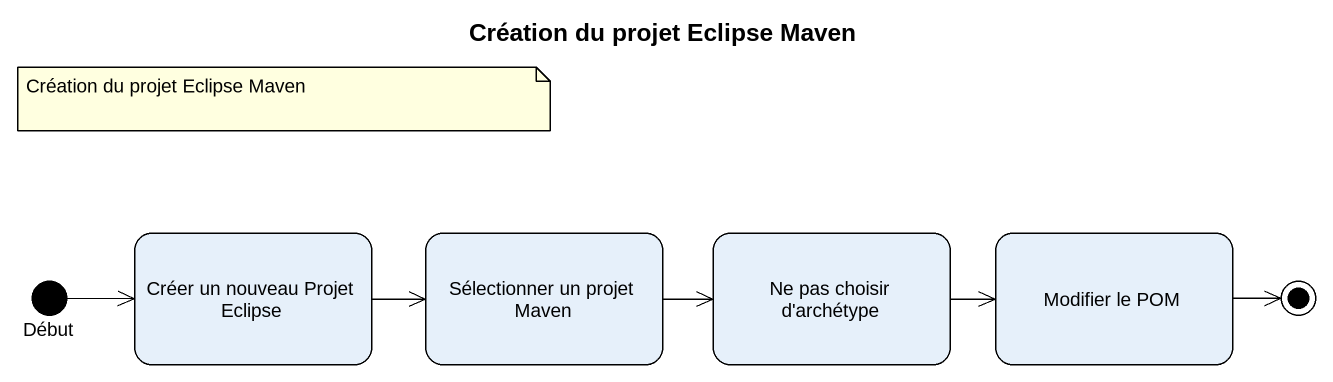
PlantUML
@startuml
title Création du projet Eclipse Maven
hide empty description
state "Créer un nouveau Projet Eclipse" as Créer_un_nouveau_Projet
state "Sélectionner un projet Maven" as Sélectionner_un_projet_Maven
state "Ne pas choisir d'archétype" as Ne_pas_choisir_d_archétype
state "Modifier le POM" as Modifier_le_POM
state Début <<start>>
Créer_un_nouveau_Projet -right-> Sélectionner_un_projet_Maven
Sélectionner_un_projet_Maven -right-> Ne_pas_choisir_d_archétype
Ne_pas_choisir_d_archétype -right-> Modifier_le_POM
Début -right-> Créer_un_nouveau_Projet
Modifier_le_POM -right-> [*]
note as N1
  Création du projet Eclipse Maven
end note
@enduml
